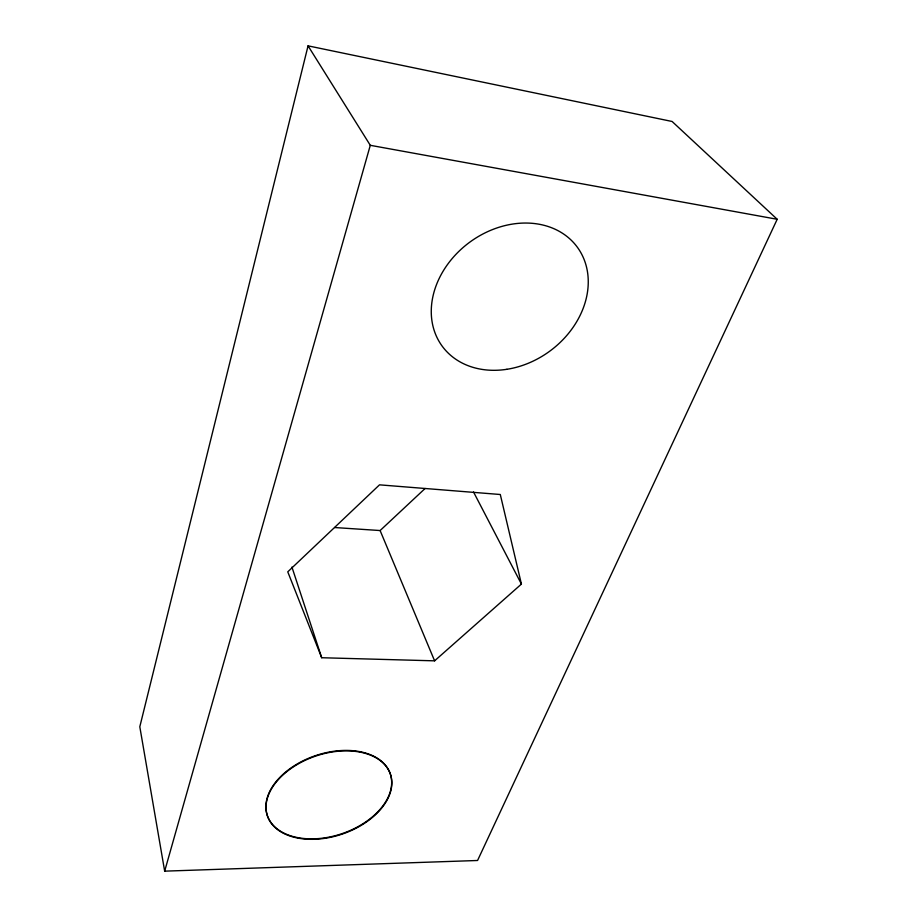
<?xml version="1.0" encoding="UTF-8"?>
<svg xmlns="http://www.w3.org/2000/svg" width="917" height="917" viewBox="0 0 917 917"><rect width="100%" height="100%" fill="white"/><g stroke="black" fill="none" stroke-linecap="round" stroke-linejoin="round"><path stroke-width="1.38" d="M308.055 45.85L139.808 726.768L164.67 871.15L477.562 860.49L777.192 219.278L672.104 121.48L308.055 45.85L370.285 145.31L777.192 219.278M164.67 871.15L370.285 145.31M334.602 527.527L380.119 530.542L425.087 488.497M434.601 660.836L521.418 584.083L500.292 494.504L379.512 484.841L287.766 571.841L321.695 657.73L434.601 660.836L380.119 530.542M473.516 491.97L521.418 584.083M291.927 567.061L321.695 657.73M506.872 369.299A83.745 67.594 -36.2 0 0 579.131 249.814A83.745 67.594 -36.2 0 0 443.278 270.905A83.745 67.594 -36.2 0 0 506.872 369.299M306.679 838.723A64.901 41.196 -18.7 0 0 390.837 775.736A64.901 41.196 -18.7 0 0 288.878 769.489A64.901 41.196 -18.7 0 0 306.679 838.723M306.805 839.181A64.924 41.196 -18.7 0 0 390.997 776.183A64.924 41.196 -18.7 0 0 289.004 769.948A64.924 41.196 -18.7 0 0 306.805 839.181"/></g></svg>
